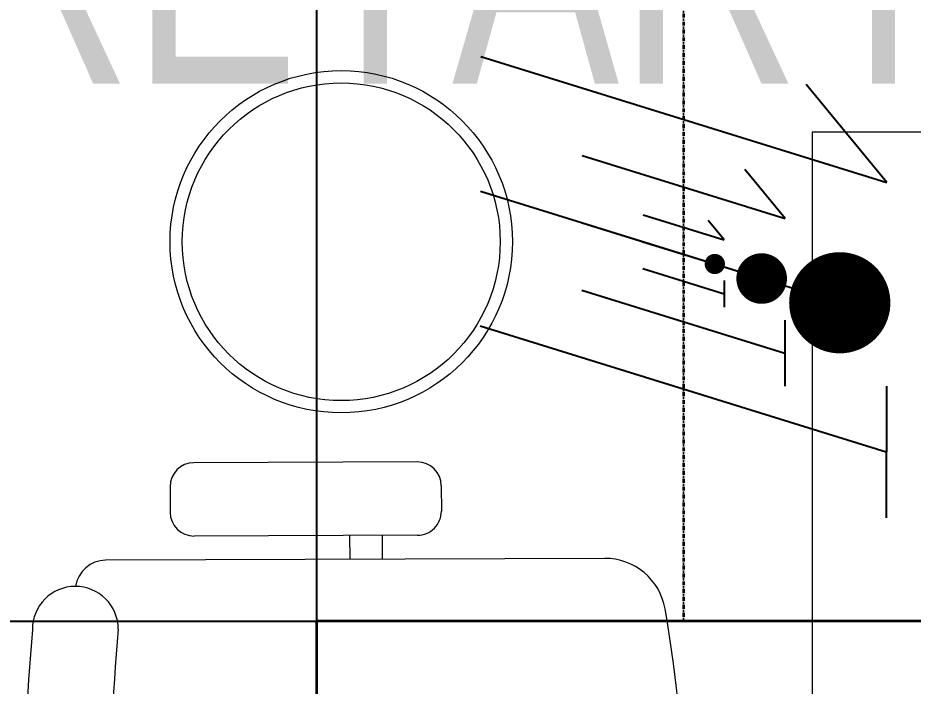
# Model space of a CAD drawing. Extents: x -12260 to 57327, y -29287 to 19916.
# Drawn here: x 39831 to 40564, y 337 to 884 of the extents above; entities that cross this region are included whole.
import ezdxf
from ezdxf.enums import TextEntityAlignment as Align

# ---------------------------------------------------------------- set-up
doc = ezdxf.new("R2010")
doc.units = 0
doc.header["$LTSCALE"] = 0.25
doc.linetypes.add('01-First Floor$0$HIDDEN', pattern=[9.525, 6.35, -3.175])
doc.linetypes.add('DASHDOT', pattern=[25.4, 12.7, -6.35, 0, -6.35])
for name, color, linetype, lineweight in [('01-First Floor$0$72_EGR_BASE_TEXT', 252, 'Continuous', 5), ('01-First Floor$0$LOADING', 253, 'Continuous', 5), ('E-LITE-CIRC-NUMB', 6, 'Continuous', 25), ('E-LITE-CLNG', 150, 'Continuous', 35), ('E-LITE-CLNG-CNDT', 6, 'DASHDOT', 35), ('E-LITE-CTRL', 6, 'Continuous', 25), ('E-LITE-IDEN', 6, 'Continuous', 25), ('E-POWR-WIRE', 6, 'Continuous', 25), ('E-POWR-WIRE @ 100', 6, 'Continuous', 25), ('E-POWR-WIRE @ 20', 6, 'Continuous', 25), ('E-POWR-WIRE @ 50', 6, 'Continuous', 25)]:
    doc.layers.add(name, color=color, linetype=linetype, lineweight=lineweight)
doc.layers.add('01-First Floor$0$FALSE CEILING', color=251, linetype='Continuous')
doc.styles.add('01-First Floor$0$X3G_ENTITY_9EC9', font='swisscl.ttf', dxfattribs={"height": 0.2})
doc.styles.add('DC_SIMPLEX', font='SIMPLEX.shx', dxfattribs={"width": 0.7})

# ---------------------------------------------------------------- blocks, each defined once
blk = doc.blocks.new('01-First Floor$0$WM00001-P')
at = {"layer": '01-First Floor$0$LOADING'}
for radius in [0.14, 0.13]:
    blk.add_circle((0, 0), radius, dxfattribs=at)
blk = doc.blocks.new('01-First Floor$0$GF21043-P')
at = {"color": 0}
for p, q in [((-0.8, 0.75), (-0.8, 0)), ((-0.8, 0), (0.8, 0))]:
    blk.add_line(p, q, dxfattribs=at)
at = {"color": 0, "linetype": '01-First Floor$0$HIDDEN'}
blk.add_line((-0.4, 0.6), (-0.4, 0), dxfattribs=at)
blk = doc.blocks.new('01-First Floor$0$GF21018-P')
at = {"color": 0}
for p, q in [((-0.2207, 0.47563), (-0.2207, 0.0675)), ((-0.2806, 0.34221), (-0.25983, 0.34221)), ((-0.30021, 0.32259), (-0.30021, 0.14)), ((-0.24021, 0.32259), (-0.24021, 0.14)), ((-0.24021, 0.29372), (-0.2207, 0.29372)), ((-0.24021, 0.26708), (-0.2207, 0.26708)), ((-0.2806, 0.12039), (-0.25983, 0.12039))]:
    blk.add_line(p, q, dxfattribs=at)
for centre, radius, start, end in [((-0.0001, -0.52948), 1.06948, 80.36712, 99.63288), ((-0.1707, 0.47563), 0.05, 99.63288, 180), ((-0.2806, 0.32259), 0.01962, 90, 180), ((-0.25983, 0.32259), 0.01962, 360, 90), ((-0.2806, 0.14), 0.01962, 180, 270), ((-0.25983, 0.14), 0.01962, 270, 360), ((-0.16429, 0.0425), 0.03511, 90, 270), ((0, 1.84674), 1.77674, 264.69456, 275.30527), ((-0.1957, 0.0675), 0.025, 180, 261.47208), ((0, 1.83136), 1.83136, 264.85322, 275.14698)]:
    blk.add_arc(centre, radius, start, end, dxfattribs=at)
blk = doc.blocks.new('01-First Floor')
at = {"layer": '01-First Floor$0$FALSE CEILING', "linetype": 'Continuous'}
for p, q in [((40076, -810), (40076, 2260)), ((39482.09, 390), (43476, 390))]:
    blk.add_line(p, q, dxfattribs=at)
at = {"layer": '01-First Floor$0$LOADING', "extrusion": (1.23702e-08, -3.1951e-06, -1), "xscale": -1000.000000000005, "yscale": 1000.000000000005, "zscale": 1000.000000000005, "rotation": 89.77817394023435}
blk.add_blockref('01-First Floor$0$WM00001-P', (-40095.89, 700.43, 0.1), dxfattribs=at)
at = {"layer": '01-First Floor$0$LOADING', "extrusion": (-6.18937e-17, 3.19512e-06, 1), "xscale": 1000.000000000005, "yscale": 1000.000000000005, "zscale": 1000.000000000005, "rotation": 269.9999999999996}
blk.add_blockref('01-First Floor$0$GF21043-P', (40481, -10, -0.11), dxfattribs=at)
at = {"layer": '01-First Floor$0$LOADING', "extrusion": (-7.78658e-06, 3.16518e-06, 1), "xscale": 1000.000000000004, "yscale": 1000.000000000004, "zscale": 1000.000000000004, "rotation": 270.2204152971468}
blk.add_blockref('01-First Floor$0$GF21018-P', (39836.58, 218.85, -0.41), dxfattribs=at)
at = {"layer": '01-First Floor$0$72_EGR_BASE_TEXT', "insert": (41325.61, 1029.72, 0), "char_height": 200, "attachment_point": 2, "style": '01-First Floor$0$X3G_ENTITY_9EC9'}
blk.add_mtext('SECRETARY OFFICE ENDOCRINOLOGY', dxfattribs=at)
blk = doc.blocks.new('*U25')
blk.add_lwpolyline([(-300, 300), (-300, -300), (300, -300), (300, 300)], close=True)
at = {"layer": 'E-LITE-CIRC-NUMB', "style": 'DC_SIMPLEX', "width": 0.7, "flags": 8}
blk.add_attdef('CIRCUIT', text='', height=200, rotation=0, dxfattribs=at).set_placement((-473.9, 300), align=Align.RIGHT)
at = {"layer": 'E-LITE-CTRL', "style": 'DC_SIMPLEX', "width": 0.7, "flags": 8}
blk.add_attdef('CONTROL', (1118.9, -935), '', height=200, rotation=360, dxfattribs=at)
at = {"layer": 'E-LITE-IDEN', "style": 'DC_SIMPLEX', "width": 0.7, "flags": 8}
blk.add_attdef('TYPE', (460.41, 457.65), '', height=200, rotation=360, dxfattribs=at)
blk = doc.blocks.new('*U41')
for p, q in [((-1.6578, 1.6174), (1.6628, 0.5866)), ((1.6628, 0.5866), (1.0035, 1.3888)), ((-1.6603, 0.5154), (1.6603, -0.5154)), ((-1.6628, -0.5866), (1.6578, -1.6174)), ((1.6591, -1.0779), (1.6566, -2.1569))]:
    blk.add_line(p, q)
at = {"const_width": 0.414}
blk.add_lwpolyline([(1.2779, -0.1896, 1), (1.277, -0.6036, 1)], format="xyb", close=True, dxfattribs=at)
blk = doc.blocks.new('*U836')
at = {"layer": 'E-POWR-WIRE @ 100', "xscale": 100, "yscale": 100, "zscale": 100}
blk.add_blockref('*U41', (40375.87, 690.15), dxfattribs=at)
at = {"layer": 'E-POWR-WIRE @ 20', "xscale": 20, "yscale": 20, "zscale": 20}
blk.add_blockref('*U41', (40375.87, 690.15), dxfattribs=at)
at = {"layer": 'E-POWR-WIRE @ 50', "xscale": 50, "yscale": 50, "zscale": 50}
blk.add_blockref('*U41', (40375.87, 690.15), dxfattribs=at)

msp = doc.modelspace()

# ---------------------------------------------------------------- linework, layer by layer
at = {"layer": 'E-LITE-CLNG-CNDT'}
msp.add_lwpolyline([(40375.87, 990.15), (40375.87, 390.15)], dxfattribs=at)

# ---------------------------------------------------------------- block references
at = {"layer": 'E-LITE-CLNG', "xscale": -1}
msp.add_blockref('*U25', (40375.82, 90.15), dxfattribs=at)
at = {"layer": 'E-LITE-CLNG-CNDT'}
msp.add_blockref('01-First Floor', (0, 0), dxfattribs=at)
at = {"layer": 'E-POWR-WIRE'}
msp.add_blockref('*U836', (0, 0), dxfattribs=at)

doc.saveas('drawing.dxf')
